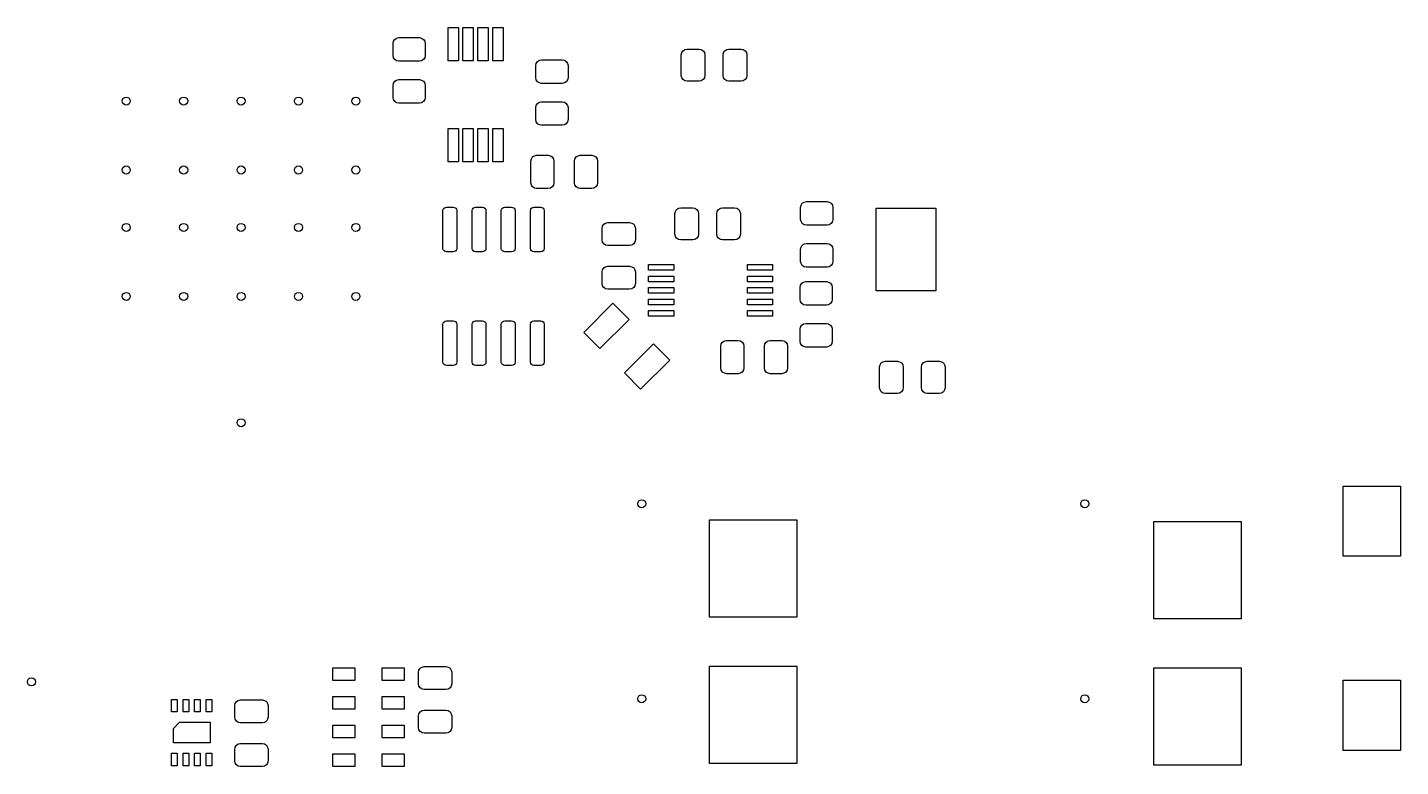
# Model space of a CAD drawing. Header units: inches. Extents: x 0.38 to 5.32, y 0.14 to 3.22.
# Drawn here: x 0.383 to 2.738, y 0.145 to 1.411 of the extents above; entities that cross this region are included whole.
import ezdxf

# ---------------------------------------------------------------- set-up
doc = ezdxf.new("R2010")
doc.units = ezdxf.units.IN
doc.header["$MEASUREMENT"] = 0
doc.layers.add('BLACK', color=250, linetype='CONTINUOUS')

msp = doc.modelspace()

# ---------------------------------------------------------------- linework, layer by layer
at = {"layer": 'BLACK', "linetype": 'CONTINUOUS'}
for p, q in [((1.0107, 1.3879), (1.0129, 1.3911)), ((1.0129, 1.3911), (1.0161, 1.3932)), ((1.0161, 1.3932), (1.0198, 1.394)), ((1.0198, 1.394), (1.0553, 1.394)), ((1.0553, 1.394), (1.059, 1.3932)), ((1.059, 1.3932), (1.0622, 1.3911)), ((1.0622, 1.3911), (1.0644, 1.3879)), ((1.1043, 1.3544), (1.1043, 1.4115)), ((1.1043, 1.4115), (1.122, 1.4115)), ((1.122, 1.4115), (1.122, 1.3544)), ((1.1299, 1.3544), (1.1299, 1.4115)), ((1.1299, 1.4115), (1.1476, 1.4115)), ((1.1476, 1.4115), (1.1476, 1.3544)), ((1.1555, 1.3544), (1.1555, 1.4115)), ((1.1555, 1.4115), (1.1732, 1.4115)), ((1.1732, 1.4115), (1.1732, 1.3544)), ((1.1811, 1.3544), (1.1811, 1.4115)), ((1.1811, 1.4115), (1.1988, 1.4115)), ((1.1988, 1.4115), (1.1988, 1.3544)), ((1.01, 1.3841), (1.0107, 1.3879)), ((1.01, 1.3634), (1.01, 1.3841)), ((1.0644, 1.3879), (1.0651, 1.3841)), ((1.0651, 1.3841), (1.0651, 1.3634)), ((1.5044, 1.3646), (1.5052, 1.3683)), ((1.5052, 1.3683), (1.5073, 1.3715)), ((1.5073, 1.3715), (1.5105, 1.3737)), ((1.5105, 1.3737), (1.5143, 1.3744)), ((1.5143, 1.3744), (1.535, 1.3744)), ((1.535, 1.3744), (1.5387, 1.3737)), ((1.5387, 1.3737), (1.5419, 1.3715)), ((1.5419, 1.3715), (1.544, 1.3683)), ((1.544, 1.3683), (1.5448, 1.3646)), ((1.5763, 1.3646), (1.577, 1.3683)), ((1.577, 1.3683), (1.5792, 1.3715)), ((1.5792, 1.3715), (1.5824, 1.3737)), ((1.5824, 1.3737), (1.5861, 1.3744)), ((1.5861, 1.3744), (1.6068, 1.3744)), ((1.6068, 1.3744), (1.6106, 1.3737)), ((1.6106, 1.3737), (1.6138, 1.3715)), ((1.6138, 1.3715), (1.6159, 1.3683)), ((1.6159, 1.3683), (1.6166, 1.3646)), ((1.0107, 1.3597), (1.01, 1.3634)), ((1.0129, 1.3565), (1.0107, 1.3597)), ((1.0161, 1.3544), (1.0129, 1.3565)), ((1.0198, 1.3536), (1.0161, 1.3544)), ((1.0553, 1.3536), (1.0198, 1.3536)), ((1.059, 1.3544), (1.0553, 1.3536)), ((1.0622, 1.3565), (1.059, 1.3544)), ((1.0644, 1.3597), (1.0622, 1.3565)), ((1.0651, 1.3634), (1.0644, 1.3597)), ((1.122, 1.3544), (1.1043, 1.3544)), ((1.1476, 1.3544), (1.1299, 1.3544)), ((1.1732, 1.3544), (1.1555, 1.3544)), ((1.1988, 1.3544), (1.1811, 1.3544)), ((1.255, 1.3461), (1.2557, 1.3499)), ((1.255, 1.3254), (1.255, 1.3461)), ((1.2557, 1.3499), (1.2579, 1.3531)), ((1.2579, 1.3531), (1.2611, 1.3552)), ((1.2611, 1.3552), (1.2648, 1.356)), ((1.2648, 1.356), (1.3003, 1.356)), ((1.3003, 1.356), (1.304, 1.3552)), ((1.304, 1.3552), (1.3072, 1.3531)), ((1.3072, 1.3531), (1.3094, 1.3499)), ((1.3094, 1.3499), (1.3101, 1.3461)), ((1.3101, 1.3461), (1.3101, 1.3254)), ((1.5044, 1.3291), (1.5044, 1.3646)), ((1.5448, 1.3646), (1.5448, 1.3291)), ((1.5763, 1.3291), (1.5763, 1.3646)), ((1.6166, 1.3646), (1.6166, 1.3291)), ((1.0107, 1.316), (1.0129, 1.3192)), ((1.0129, 1.3192), (1.0161, 1.3214)), ((1.0161, 1.3214), (1.0198, 1.3221)), ((1.0198, 1.3221), (1.0553, 1.3221)), ((1.0553, 1.3221), (1.059, 1.3214)), ((1.059, 1.3214), (1.0622, 1.3192)), ((1.0622, 1.3192), (1.0644, 1.316)), ((1.2557, 1.3217), (1.255, 1.3254)), ((1.2579, 1.3185), (1.2557, 1.3217)), ((1.3094, 1.3217), (1.3072, 1.3185)), ((1.3101, 1.3254), (1.3094, 1.3217)), ((1.5052, 1.3254), (1.5044, 1.3291)), ((1.5073, 1.3222), (1.5052, 1.3254)), ((1.5105, 1.32), (1.5073, 1.3222)), ((1.5143, 1.3193), (1.5105, 1.32)), ((1.535, 1.3193), (1.5143, 1.3193)), ((1.5387, 1.32), (1.535, 1.3193)), ((1.5419, 1.3222), (1.5387, 1.32)), ((1.544, 1.3254), (1.5419, 1.3222)), ((1.5448, 1.3291), (1.544, 1.3254)), ((1.577, 1.3254), (1.5763, 1.3291)), ((1.5792, 1.3222), (1.577, 1.3254)), ((1.5824, 1.32), (1.5792, 1.3222)), ((1.5861, 1.3193), (1.5824, 1.32)), ((1.6068, 1.3193), (1.5861, 1.3193)), ((1.6106, 1.32), (1.6068, 1.3193)), ((1.6138, 1.3222), (1.6106, 1.32)), ((1.6159, 1.3254), (1.6138, 1.3222)), ((1.6166, 1.3291), (1.6159, 1.3254)), ((1.01, 1.3123), (1.0107, 1.316)), ((1.01, 1.2916), (1.01, 1.3123)), ((1.0644, 1.316), (1.0651, 1.3123)), ((1.0651, 1.3123), (1.0651, 1.2916)), ((1.2611, 1.3164), (1.2579, 1.3185)), ((1.2648, 1.3156), (1.2611, 1.3164)), ((1.3003, 1.3156), (1.2648, 1.3156)), ((1.304, 1.3164), (1.3003, 1.3156)), ((1.3072, 1.3185), (1.304, 1.3164)), ((1.0107, 1.2878), (1.01, 1.2916)), ((1.0129, 1.2846), (1.0107, 1.2878)), ((1.0161, 1.2825), (1.0129, 1.2846)), ((1.0198, 1.2818), (1.0161, 1.2825)), ((1.0553, 1.2818), (1.0198, 1.2818)), ((1.059, 1.2825), (1.0553, 1.2818)), ((1.0622, 1.2846), (1.059, 1.2825)), ((1.0644, 1.2878), (1.0622, 1.2846)), ((1.0651, 1.2916), (1.0644, 1.2878)), ((1.255, 1.2743), (1.2557, 1.278)), ((1.255, 1.2536), (1.255, 1.2743)), ((1.2557, 1.278), (1.2579, 1.2812)), ((1.2579, 1.2812), (1.2611, 1.2834)), ((1.2611, 1.2834), (1.2648, 1.2841)), ((1.2648, 1.2841), (1.3003, 1.2841)), ((1.3003, 1.2841), (1.304, 1.2834)), ((1.304, 1.2834), (1.3072, 1.2812)), ((1.3072, 1.2812), (1.3094, 1.278)), ((1.3094, 1.278), (1.3101, 1.2743)), ((1.3101, 1.2743), (1.3101, 1.2536)), ((1.2557, 1.2498), (1.255, 1.2536)), ((1.2579, 1.2466), (1.2557, 1.2498)), ((1.3094, 1.2498), (1.3072, 1.2466)), ((1.3101, 1.2536), (1.3094, 1.2498)), ((1.1043, 1.1811), (1.1043, 1.2382)), ((1.1043, 1.2382), (1.122, 1.2382)), ((1.122, 1.2382), (1.122, 1.1811)), ((1.1299, 1.1811), (1.1299, 1.2382)), ((1.1299, 1.2382), (1.1476, 1.2382)), ((1.1476, 1.2382), (1.1476, 1.1811)), ((1.1555, 1.1811), (1.1555, 1.2382)), ((1.1555, 1.2382), (1.1732, 1.2382)), ((1.1732, 1.2382), (1.1732, 1.1811)), ((1.1811, 1.1811), (1.1811, 1.2382)), ((1.1811, 1.2382), (1.1988, 1.2382)), ((1.1988, 1.2382), (1.1988, 1.1811)), ((1.2611, 1.2445), (1.2579, 1.2466)), ((1.2648, 1.2438), (1.2611, 1.2445)), ((1.3003, 1.2438), (1.2648, 1.2438)), ((1.304, 1.2445), (1.3003, 1.2438)), ((1.3072, 1.2466), (1.304, 1.2445)), ((1.122, 1.1811), (1.1043, 1.1811)), ((1.1476, 1.1811), (1.1299, 1.1811)), ((1.1732, 1.1811), (1.1555, 1.1811)), ((1.1988, 1.1811), (1.1811, 1.1811)), ((1.2465, 1.1826), (1.2472, 1.1863)), ((1.2465, 1.1452), (1.2465, 1.1826)), ((1.2472, 1.1863), (1.2493, 1.1895)), ((1.2493, 1.1895), (1.2525, 1.1917)), ((1.2525, 1.1917), (1.2563, 1.1924)), ((1.2563, 1.1924), (1.276, 1.1924)), ((1.276, 1.1924), (1.2798, 1.1917)), ((1.2798, 1.1917), (1.2829, 1.1895)), ((1.2829, 1.1895), (1.2851, 1.1863)), ((1.2851, 1.1863), (1.2858, 1.1826)), ((1.2858, 1.1826), (1.2858, 1.1452)), ((1.3213, 1.1826), (1.322, 1.1863)), ((1.3213, 1.1452), (1.3213, 1.1826)), ((1.322, 1.1863), (1.3241, 1.1895)), ((1.3241, 1.1895), (1.3273, 1.1917)), ((1.3273, 1.1917), (1.3311, 1.1924)), ((1.3311, 1.1924), (1.3508, 1.1924)), ((1.3508, 1.1924), (1.3546, 1.1917)), ((1.3546, 1.1917), (1.3577, 1.1895)), ((1.3577, 1.1895), (1.3599, 1.1863)), ((1.3599, 1.1863), (1.3606, 1.1826)), ((1.3606, 1.1826), (1.3606, 1.1452)), ((1.2472, 1.1414), (1.2465, 1.1452)), ((1.2493, 1.1382), (1.2472, 1.1414)), ((1.2525, 1.1361), (1.2493, 1.1382)), ((1.2563, 1.1353), (1.2525, 1.1361)), ((1.276, 1.1353), (1.2563, 1.1353)), ((1.2798, 1.1361), (1.276, 1.1353)), ((1.2829, 1.1382), (1.2798, 1.1361)), ((1.2851, 1.1414), (1.2829, 1.1382)), ((1.2858, 1.1452), (1.2851, 1.1414)), ((1.322, 1.1414), (1.3213, 1.1452)), ((1.3241, 1.1382), (1.322, 1.1414)), ((1.3273, 1.1361), (1.3241, 1.1382)), ((1.3311, 1.1353), (1.3273, 1.1361)), ((1.3508, 1.1353), (1.3311, 1.1353)), ((1.3546, 1.1361), (1.3508, 1.1353)), ((1.3577, 1.1382), (1.3546, 1.1361)), ((1.3599, 1.1414), (1.3577, 1.1382)), ((1.3606, 1.1452), (1.3599, 1.1414)), ((1.709, 1.1031), (1.7097, 1.1069)), ((1.7097, 1.1069), (1.7119, 1.1101)), ((1.7119, 1.1101), (1.7151, 1.1122)), ((1.7151, 1.1122), (1.7188, 1.113)), ((1.7188, 1.113), (1.7543, 1.113)), ((1.7543, 1.113), (1.758, 1.1122)), ((1.758, 1.1122), (1.7612, 1.1101)), ((1.7612, 1.1101), (1.7634, 1.1069)), ((1.7634, 1.1069), (1.7641, 1.1031)), ((1.0957, 1.0978), (1.0962, 1.1)), ((1.0957, 1.0328), (1.0957, 1.0978)), ((1.0962, 1.1), (1.0975, 1.102)), ((1.0975, 1.102), (1.0994, 1.1032)), ((1.0994, 1.1032), (1.1016, 1.1037)), ((1.1016, 1.1037), (1.1134, 1.1037)), ((1.1134, 1.1037), (1.1157, 1.1032)), ((1.1157, 1.1032), (1.1176, 1.102)), ((1.1176, 1.102), (1.1189, 1.1)), ((1.1189, 1.1), (1.1194, 1.0978)), ((1.1194, 1.0978), (1.1194, 1.0328)), ((1.1457, 1.0978), (1.1462, 1.1)), ((1.1457, 1.0328), (1.1457, 1.0978)), ((1.1462, 1.1), (1.1475, 1.102)), ((1.1475, 1.102), (1.1494, 1.1032)), ((1.1494, 1.1032), (1.1516, 1.1037)), ((1.1516, 1.1037), (1.1634, 1.1037)), ((1.1634, 1.1037), (1.1657, 1.1032)), ((1.1657, 1.1032), (1.1676, 1.102)), ((1.1676, 1.102), (1.1689, 1.1)), ((1.1689, 1.1), (1.1694, 1.0978)), ((1.1694, 1.0978), (1.1694, 1.0328)), ((1.1957, 1.0978), (1.1962, 1.1)), ((1.1957, 1.0328), (1.1957, 1.0978)), ((1.1962, 1.1), (1.1975, 1.102)), ((1.1975, 1.102), (1.1994, 1.1032)), ((1.1994, 1.1032), (1.2016, 1.1037)), ((1.2016, 1.1037), (1.2134, 1.1037)), ((1.2134, 1.1037), (1.2157, 1.1032)), ((1.2157, 1.1032), (1.2176, 1.102)), ((1.2176, 1.102), (1.2189, 1.1)), ((1.2189, 1.1), (1.2194, 1.0978)), ((1.2194, 1.0978), (1.2194, 1.0328)), ((1.2457, 1.0978), (1.2462, 1.1)), ((1.2457, 1.0328), (1.2457, 1.0978)), ((1.2462, 1.1), (1.2475, 1.102)), ((1.2475, 1.102), (1.2494, 1.1032)), ((1.2494, 1.1032), (1.2516, 1.1037)), ((1.2516, 1.1037), (1.2634, 1.1037)), ((1.2634, 1.1037), (1.2657, 1.1032)), ((1.2657, 1.1032), (1.2676, 1.102)), ((1.2676, 1.102), (1.2689, 1.1)), ((1.2689, 1.1), (1.2694, 1.0978)), ((1.2694, 1.0978), (1.2694, 1.0328)), ((1.4934, 1.0926), (1.4942, 1.0963)), ((1.4934, 1.0571), (1.4934, 1.0926)), ((1.4942, 1.0963), (1.4963, 1.0995)), ((1.4963, 1.0995), (1.4995, 1.1017)), ((1.4995, 1.1017), (1.5033, 1.1024)), ((1.5033, 1.1024), (1.524, 1.1024)), ((1.524, 1.1024), (1.5277, 1.1017)), ((1.5277, 1.1017), (1.5309, 1.0995)), ((1.5309, 1.0995), (1.533, 1.0963)), ((1.533, 1.0963), (1.5338, 1.0926)), ((1.5338, 1.0926), (1.5338, 1.0571)), ((1.5653, 1.0926), (1.566, 1.0963)), ((1.5653, 1.0571), (1.5653, 1.0926)), ((1.566, 1.0963), (1.5682, 1.0995)), ((1.5682, 1.0995), (1.5714, 1.1017)), ((1.5714, 1.1017), (1.5751, 1.1024)), ((1.5751, 1.1024), (1.5958, 1.1024)), ((1.5958, 1.1024), (1.5996, 1.1017)), ((1.5996, 1.1017), (1.6028, 1.0995)), ((1.6028, 1.0995), (1.6049, 1.0963)), ((1.6049, 1.0963), (1.6056, 1.0926)), ((1.6056, 1.0926), (1.6056, 1.0571)), ((1.709, 1.0824), (1.709, 1.1031)), ((1.7641, 1.1031), (1.7641, 1.0824)), ((1.8386, 0.96), (1.8386, 1.1017)), ((1.8386, 1.1017), (1.941, 1.1017)), ((1.941, 1.1017), (1.941, 0.96)), ((1.3685, 1.0672), (1.3693, 1.0709)), ((1.3685, 1.0475), (1.3685, 1.0672)), ((1.3693, 1.0709), (1.3714, 1.0741)), ((1.3714, 1.0741), (1.3746, 1.0763)), ((1.3746, 1.0763), (1.3784, 1.077)), ((1.3784, 1.077), (1.4158, 1.077)), ((1.4158, 1.077), (1.4196, 1.0763)), ((1.4196, 1.0763), (1.4227, 1.0741)), ((1.4227, 1.0741), (1.4249, 1.0709)), ((1.4249, 1.0709), (1.4256, 1.0672)), ((1.4256, 1.0672), (1.4256, 1.0475)), ((1.7097, 1.0787), (1.709, 1.0824)), ((1.7119, 1.0755), (1.7097, 1.0787)), ((1.7151, 1.0734), (1.7119, 1.0755)), ((1.7188, 1.0726), (1.7151, 1.0734)), ((1.7543, 1.0726), (1.7188, 1.0726)), ((1.758, 1.0734), (1.7543, 1.0726)), ((1.7612, 1.0755), (1.758, 1.0734)), ((1.7634, 1.0787), (1.7612, 1.0755)), ((1.7641, 1.0824), (1.7634, 1.0787)), ((1.3693, 1.0437), (1.3685, 1.0475)), ((1.3714, 1.0405), (1.3693, 1.0437)), ((1.3746, 1.0384), (1.3714, 1.0405)), ((1.3784, 1.0376), (1.3746, 1.0384)), ((1.4158, 1.0376), (1.3784, 1.0376)), ((1.4196, 1.0384), (1.4158, 1.0376)), ((1.4227, 1.0405), (1.4196, 1.0384)), ((1.4249, 1.0437), (1.4227, 1.0405)), ((1.4256, 1.0475), (1.4249, 1.0437)), ((1.4942, 1.0534), (1.4934, 1.0571)), ((1.4963, 1.0502), (1.4942, 1.0534)), ((1.4995, 1.048), (1.4963, 1.0502)), ((1.5033, 1.0473), (1.4995, 1.048)), ((1.524, 1.0473), (1.5033, 1.0473)), ((1.5277, 1.048), (1.524, 1.0473)), ((1.5309, 1.0502), (1.5277, 1.048)), ((1.533, 1.0534), (1.5309, 1.0502)), ((1.5338, 1.0571), (1.533, 1.0534)), ((1.566, 1.0534), (1.5653, 1.0571)), ((1.5682, 1.0502), (1.566, 1.0534)), ((1.5714, 1.048), (1.5682, 1.0502)), ((1.5751, 1.0473), (1.5714, 1.048)), ((1.5958, 1.0473), (1.5751, 1.0473)), ((1.5996, 1.048), (1.5958, 1.0473)), ((1.6028, 1.0502), (1.5996, 1.048)), ((1.6049, 1.0534), (1.6028, 1.0502)), ((1.6056, 1.0571), (1.6049, 1.0534)), ((1.7097, 1.035), (1.7119, 1.0382)), ((1.7119, 1.0382), (1.7151, 1.0404)), ((1.7151, 1.0404), (1.7188, 1.0411)), ((1.7188, 1.0411), (1.7543, 1.0411)), ((1.7543, 1.0411), (1.758, 1.0404)), ((1.758, 1.0404), (1.7612, 1.0382)), ((1.7612, 1.0382), (1.7634, 1.035)), ((1.0962, 1.0306), (1.0957, 1.0328)), ((1.0975, 1.0286), (1.0962, 1.0306)), ((1.0994, 1.0274), (1.0975, 1.0286)), ((1.1016, 1.0269), (1.0994, 1.0274)), ((1.1134, 1.0269), (1.1016, 1.0269)), ((1.1157, 1.0274), (1.1134, 1.0269)), ((1.1176, 1.0286), (1.1157, 1.0274)), ((1.1189, 1.0306), (1.1176, 1.0286)), ((1.1194, 1.0328), (1.1189, 1.0306)), ((1.1462, 1.0306), (1.1457, 1.0328)), ((1.1475, 1.0286), (1.1462, 1.0306)), ((1.1494, 1.0274), (1.1475, 1.0286)), ((1.1516, 1.0269), (1.1494, 1.0274)), ((1.1634, 1.0269), (1.1516, 1.0269)), ((1.1657, 1.0274), (1.1634, 1.0269)), ((1.1676, 1.0286), (1.1657, 1.0274)), ((1.1689, 1.0306), (1.1676, 1.0286)), ((1.1694, 1.0328), (1.1689, 1.0306)), ((1.1962, 1.0306), (1.1957, 1.0328)), ((1.1975, 1.0286), (1.1962, 1.0306)), ((1.1994, 1.0274), (1.1975, 1.0286)), ((1.2016, 1.0269), (1.1994, 1.0274)), ((1.2134, 1.0269), (1.2016, 1.0269)), ((1.2157, 1.0274), (1.2134, 1.0269)), ((1.2176, 1.0286), (1.2157, 1.0274)), ((1.2189, 1.0306), (1.2176, 1.0286)), ((1.2194, 1.0328), (1.2189, 1.0306)), ((1.2462, 1.0306), (1.2457, 1.0328)), ((1.2475, 1.0286), (1.2462, 1.0306)), ((1.2494, 1.0274), (1.2475, 1.0286)), ((1.2516, 1.0269), (1.2494, 1.0274)), ((1.2634, 1.0269), (1.2516, 1.0269)), ((1.2657, 1.0274), (1.2634, 1.0269)), ((1.2676, 1.0286), (1.2657, 1.0274)), ((1.2689, 1.0306), (1.2676, 1.0286)), ((1.2694, 1.0328), (1.2689, 1.0306)), ((1.709, 1.0313), (1.7097, 1.035)), ((1.709, 1.0106), (1.709, 1.0313)), ((1.7634, 1.035), (1.7641, 1.0313)), ((1.7641, 1.0313), (1.7641, 1.0106)), ((1.3685, 0.9924), (1.3693, 0.9961)), ((1.3685, 0.9727), (1.3685, 0.9924)), ((1.3693, 0.9961), (1.3714, 0.9993)), ((1.3714, 0.9993), (1.3746, 1.0015)), ((1.3746, 1.0015), (1.3784, 1.0022)), ((1.3784, 1.0022), (1.4158, 1.0022)), ((1.4158, 1.0022), (1.4196, 1.0015)), ((1.4196, 1.0015), (1.4227, 0.9993)), ((1.4227, 0.9993), (1.4249, 0.9961)), ((1.4249, 0.9961), (1.4256, 0.9924)), ((1.4256, 0.9924), (1.4256, 0.9727)), ((1.4483, 0.9953), (1.4483, 1.0052)), ((1.4483, 1.0052), (1.4916, 1.0052)), ((1.4916, 0.9953), (1.4483, 0.9953)), ((1.4916, 1.0052), (1.4916, 0.9953)), ((1.6176, 0.9953), (1.6176, 1.0052)), ((1.6176, 1.0052), (1.6609, 1.0052)), ((1.6609, 0.9953), (1.6176, 0.9953)), ((1.6609, 1.0052), (1.6609, 0.9953)), ((1.7097, 1.0068), (1.709, 1.0106)), ((1.7119, 1.0036), (1.7097, 1.0068)), ((1.7151, 1.0015), (1.7119, 1.0036)), ((1.7188, 1.0008), (1.7151, 1.0015)), ((1.7543, 1.0008), (1.7188, 1.0008)), ((1.758, 1.0015), (1.7543, 1.0008)), ((1.7612, 1.0036), (1.758, 1.0015)), ((1.7634, 1.0068), (1.7612, 1.0036)), ((1.7641, 1.0106), (1.7634, 1.0068)), ((1.3693, 0.9689), (1.3685, 0.9727)), ((1.3714, 0.9657), (1.3693, 0.9689)), ((1.3746, 0.9636), (1.3714, 0.9657)), ((1.4227, 0.9657), (1.4196, 0.9636)), ((1.4249, 0.9689), (1.4227, 0.9657)), ((1.4256, 0.9727), (1.4249, 0.9689)), ((1.4483, 0.9756), (1.4483, 0.9855)), ((1.4483, 0.9855), (1.4916, 0.9855)), ((1.4916, 0.9756), (1.4483, 0.9756)), ((1.4483, 0.9559), (1.4483, 0.9658)), ((1.4483, 0.9658), (1.4916, 0.9658)), ((1.4916, 0.9855), (1.4916, 0.9756)), ((1.4916, 0.9658), (1.4916, 0.9559)), ((1.6176, 0.9756), (1.6176, 0.9855)), ((1.6176, 0.9855), (1.6609, 0.9855)), ((1.6609, 0.9756), (1.6176, 0.9756)), ((1.6176, 0.9559), (1.6176, 0.9658)), ((1.6176, 0.9658), (1.6609, 0.9658)), ((1.6609, 0.9855), (1.6609, 0.9756)), ((1.6609, 0.9658), (1.6609, 0.9559)), ((1.708, 0.9661), (1.7087, 0.9699)), ((1.708, 0.9454), (1.708, 0.9661)), ((1.7087, 0.9699), (1.7109, 0.9731)), ((1.7109, 0.9731), (1.7141, 0.9752)), ((1.7141, 0.9752), (1.7178, 0.976)), ((1.7178, 0.976), (1.7533, 0.976)), ((1.7533, 0.976), (1.757, 0.9752)), ((1.757, 0.9752), (1.7602, 0.9731)), ((1.7602, 0.9731), (1.7624, 0.9699)), ((1.7624, 0.9699), (1.7631, 0.9661)), ((1.7631, 0.9661), (1.7631, 0.9454)), ((1.3784, 0.9628), (1.3746, 0.9636)), ((1.4158, 0.9628), (1.3784, 0.9628)), ((1.4196, 0.9636), (1.4158, 0.9628)), ((1.4916, 0.9559), (1.4483, 0.9559)), ((1.4483, 0.9363), (1.4483, 0.9461)), ((1.4483, 0.9461), (1.4916, 0.9461)), ((1.4916, 0.9461), (1.4916, 0.9363)), ((1.6609, 0.9559), (1.6176, 0.9559)), ((1.6176, 0.9363), (1.6176, 0.9461)), ((1.6176, 0.9461), (1.6609, 0.9461)), ((1.6609, 0.9461), (1.6609, 0.9363)), ((1.7087, 0.9417), (1.708, 0.9454)), ((1.7631, 0.9454), (1.7624, 0.9417)), ((1.941, 0.96), (1.8386, 0.96)), ((1.3371, 0.8889), (1.3872, 0.939)), ((1.3872, 0.939), (1.415, 0.9111)), ((1.4916, 0.9363), (1.4483, 0.9363)), ((1.4483, 0.9166), (1.4483, 0.9264)), ((1.4483, 0.9264), (1.4916, 0.9264)), ((1.4916, 0.9264), (1.4916, 0.9166)), ((1.6609, 0.9363), (1.6176, 0.9363)), ((1.6176, 0.9166), (1.6176, 0.9264)), ((1.6176, 0.9264), (1.6609, 0.9264)), ((1.6609, 0.9264), (1.6609, 0.9166)), ((1.7109, 0.9385), (1.7087, 0.9417)), ((1.7141, 0.9364), (1.7109, 0.9385)), ((1.7178, 0.9356), (1.7141, 0.9364)), ((1.7533, 0.9356), (1.7178, 0.9356)), ((1.757, 0.9364), (1.7533, 0.9356)), ((1.7602, 0.9385), (1.757, 0.9364)), ((1.7624, 0.9417), (1.7602, 0.9385)), ((1.0957, 0.9029), (1.0962, 0.9052)), ((1.0957, 0.8379), (1.0957, 0.9029)), ((1.0962, 0.9052), (1.0975, 0.9071)), ((1.0975, 0.9071), (1.0994, 0.9084)), ((1.0994, 0.9084), (1.1016, 0.9088)), ((1.1016, 0.9088), (1.1134, 0.9088)), ((1.1134, 0.9088), (1.1157, 0.9084)), ((1.1157, 0.9084), (1.1176, 0.9071)), ((1.1176, 0.9071), (1.1189, 0.9052)), ((1.1189, 0.9052), (1.1194, 0.9029)), ((1.1194, 0.9029), (1.1194, 0.8379)), ((1.1457, 0.9029), (1.1462, 0.9052)), ((1.1457, 0.8379), (1.1457, 0.9029)), ((1.1462, 0.9052), (1.1475, 0.9071)), ((1.1475, 0.9071), (1.1494, 0.9084)), ((1.1494, 0.9084), (1.1516, 0.9088)), ((1.1516, 0.9088), (1.1634, 0.9088)), ((1.1634, 0.9088), (1.1657, 0.9084)), ((1.1657, 0.9084), (1.1676, 0.9071)), ((1.1676, 0.9071), (1.1689, 0.9052)), ((1.1689, 0.9052), (1.1694, 0.9029)), ((1.1694, 0.9029), (1.1694, 0.8379)), ((1.1957, 0.9029), (1.1962, 0.9052)), ((1.1957, 0.8379), (1.1957, 0.9029)), ((1.1962, 0.9052), (1.1975, 0.9071)), ((1.1975, 0.9071), (1.1994, 0.9084)), ((1.1994, 0.9084), (1.2016, 0.9088)), ((1.2016, 0.9088), (1.2134, 0.9088)), ((1.2134, 0.9088), (1.2157, 0.9084)), ((1.2157, 0.9084), (1.2176, 0.9071)), ((1.2176, 0.9071), (1.2189, 0.9052)), ((1.2189, 0.9052), (1.2194, 0.9029)), ((1.2194, 0.9029), (1.2194, 0.8379)), ((1.2457, 0.9029), (1.2462, 0.9052)), ((1.2457, 0.8379), (1.2457, 0.9029)), ((1.2462, 0.9052), (1.2475, 0.9071)), ((1.2475, 0.9071), (1.2494, 0.9084)), ((1.2494, 0.9084), (1.2516, 0.9088)), ((1.2516, 0.9088), (1.2634, 0.9088)), ((1.2634, 0.9088), (1.2657, 0.9084)), ((1.2657, 0.9084), (1.2676, 0.9071)), ((1.2676, 0.9071), (1.2689, 0.9052)), ((1.2689, 0.9052), (1.2694, 0.9029)), ((1.2694, 0.9029), (1.2694, 0.8379)), ((1.415, 0.9111), (1.3649, 0.861)), ((1.4916, 0.9166), (1.4483, 0.9166)), ((1.6609, 0.9166), (1.6176, 0.9166)), ((1.708, 0.8943), (1.7087, 0.898)), ((1.7087, 0.898), (1.7109, 0.9012)), ((1.7109, 0.9012), (1.7141, 0.9034)), ((1.7141, 0.9034), (1.7178, 0.9041)), ((1.7178, 0.9041), (1.7533, 0.9041)), ((1.7533, 0.9041), (1.757, 0.9034)), ((1.757, 0.9034), (1.7602, 0.9012)), ((1.7602, 0.9012), (1.7624, 0.898)), ((1.7624, 0.898), (1.7631, 0.8943)), ((1.3649, 0.861), (1.3371, 0.8889)), ((1.573, 0.8692), (1.5752, 0.8724)), ((1.5752, 0.8724), (1.5784, 0.8745)), ((1.5784, 0.8745), (1.5821, 0.8752)), ((1.5821, 0.8752), (1.6018, 0.8752)), ((1.6018, 0.8752), (1.6056, 0.8745)), ((1.6056, 0.8745), (1.6088, 0.8724)), ((1.6088, 0.8724), (1.6109, 0.8692)), ((1.6478, 0.8692), (1.65, 0.8724)), ((1.65, 0.8724), (1.6532, 0.8745)), ((1.6532, 0.8745), (1.6569, 0.8752)), ((1.6569, 0.8752), (1.6766, 0.8752)), ((1.6766, 0.8752), (1.6804, 0.8745)), ((1.6804, 0.8745), (1.6836, 0.8724)), ((1.6836, 0.8724), (1.6857, 0.8692)), ((1.708, 0.8736), (1.708, 0.8943)), ((1.7087, 0.8698), (1.708, 0.8736)), ((1.7631, 0.8736), (1.7624, 0.8698)), ((1.7631, 0.8943), (1.7631, 0.8736)), ((1.4067, 0.8193), (1.4568, 0.8694)), ((1.4568, 0.8694), (1.4846, 0.8415)), ((1.5723, 0.8654), (1.573, 0.8692)), ((1.5723, 0.828), (1.5723, 0.8654)), ((1.6109, 0.8692), (1.6117, 0.8654)), ((1.6117, 0.8654), (1.6117, 0.828)), ((1.6471, 0.8654), (1.6478, 0.8692)), ((1.6471, 0.828), (1.6471, 0.8654)), ((1.6857, 0.8692), (1.6865, 0.8654)), ((1.6865, 0.8654), (1.6865, 0.828)), ((1.7109, 0.8666), (1.7087, 0.8698)), ((1.7141, 0.8645), (1.7109, 0.8666)), ((1.7178, 0.8638), (1.7141, 0.8645)), ((1.7533, 0.8638), (1.7178, 0.8638)), ((1.757, 0.8645), (1.7533, 0.8638)), ((1.7602, 0.8666), (1.757, 0.8645)), ((1.7624, 0.8698), (1.7602, 0.8666)), ((1.0962, 0.8357), (1.0957, 0.8379)), ((1.0975, 0.8338), (1.0962, 0.8357)), ((1.0994, 0.8325), (1.0975, 0.8338)), ((1.1016, 0.832), (1.0994, 0.8325)), ((1.1134, 0.832), (1.1016, 0.832)), ((1.1157, 0.8325), (1.1134, 0.832)), ((1.1176, 0.8338), (1.1157, 0.8325)), ((1.1189, 0.8357), (1.1176, 0.8338)), ((1.1194, 0.8379), (1.1189, 0.8357)), ((1.1462, 0.8357), (1.1457, 0.8379)), ((1.1475, 0.8338), (1.1462, 0.8357)), ((1.1494, 0.8325), (1.1475, 0.8338)), ((1.1516, 0.832), (1.1494, 0.8325)), ((1.1634, 0.832), (1.1516, 0.832)), ((1.1657, 0.8325), (1.1634, 0.832)), ((1.1676, 0.8338), (1.1657, 0.8325)), ((1.1689, 0.8357), (1.1676, 0.8338)), ((1.1694, 0.8379), (1.1689, 0.8357)), ((1.1962, 0.8357), (1.1957, 0.8379)), ((1.1975, 0.8338), (1.1962, 0.8357)), ((1.1994, 0.8325), (1.1975, 0.8338)), ((1.2016, 0.832), (1.1994, 0.8325)), ((1.2134, 0.832), (1.2016, 0.832)), ((1.2157, 0.8325), (1.2134, 0.832)), ((1.2176, 0.8338), (1.2157, 0.8325)), ((1.2189, 0.8357), (1.2176, 0.8338)), ((1.2194, 0.8379), (1.2189, 0.8357)), ((1.2462, 0.8357), (1.2457, 0.8379)), ((1.2475, 0.8338), (1.2462, 0.8357)), ((1.2494, 0.8325), (1.2475, 0.8338)), ((1.2516, 0.832), (1.2494, 0.8325)), ((1.2634, 0.832), (1.2516, 0.832)), ((1.2657, 0.8325), (1.2634, 0.832)), ((1.2676, 0.8338), (1.2657, 0.8325)), ((1.2689, 0.8357), (1.2676, 0.8338)), ((1.2694, 0.8379), (1.2689, 0.8357)), ((1.4846, 0.8415), (1.4345, 0.7914)), ((1.573, 0.8242), (1.5723, 0.828)), ((1.5752, 0.821), (1.573, 0.8242)), ((1.6109, 0.8242), (1.6088, 0.821)), ((1.6117, 0.828), (1.6109, 0.8242)), ((1.6478, 0.8242), (1.6471, 0.828)), ((1.65, 0.821), (1.6478, 0.8242)), ((1.6857, 0.8242), (1.6836, 0.821)), ((1.6865, 0.828), (1.6857, 0.8242)), ((1.8444, 0.8296), (1.8452, 0.8333)), ((1.8444, 0.7941), (1.8444, 0.8296)), ((1.8452, 0.8333), (1.8473, 0.8365)), ((1.8473, 0.8365), (1.8505, 0.8387)), ((1.8505, 0.8387), (1.8543, 0.8394)), ((1.8543, 0.8394), (1.875, 0.8394)), ((1.875, 0.8394), (1.8787, 0.8387)), ((1.8787, 0.8387), (1.8819, 0.8365)), ((1.8819, 0.8365), (1.884, 0.8333)), ((1.884, 0.8333), (1.8848, 0.8296)), ((1.8848, 0.8296), (1.8848, 0.7941)), ((1.9163, 0.8296), (1.917, 0.8333)), ((1.9163, 0.7941), (1.9163, 0.8296)), ((1.917, 0.8333), (1.9192, 0.8365)), ((1.9192, 0.8365), (1.9224, 0.8387)), ((1.9224, 0.8387), (1.9261, 0.8394)), ((1.9261, 0.8394), (1.9468, 0.8394)), ((1.9468, 0.8394), (1.9506, 0.8387)), ((1.9506, 0.8387), (1.9538, 0.8365)), ((1.9538, 0.8365), (1.9559, 0.8333)), ((1.9559, 0.8333), (1.9566, 0.8296)), ((1.9566, 0.8296), (1.9566, 0.7941)), ((1.4345, 0.7914), (1.4067, 0.8193)), ((1.5784, 0.8189), (1.5752, 0.821)), ((1.5821, 0.8181), (1.5784, 0.8189)), ((1.6018, 0.8181), (1.5821, 0.8181)), ((1.6056, 0.8189), (1.6018, 0.8181)), ((1.6088, 0.821), (1.6056, 0.8189)), ((1.6532, 0.8189), (1.65, 0.821)), ((1.6569, 0.8181), (1.6532, 0.8189)), ((1.6766, 0.8181), (1.6569, 0.8181)), ((1.6804, 0.8189), (1.6766, 0.8181)), ((1.6836, 0.821), (1.6804, 0.8189)), ((1.8452, 0.7904), (1.8444, 0.7941)), ((1.8473, 0.7872), (1.8452, 0.7904)), ((1.8505, 0.785), (1.8473, 0.7872)), ((1.8543, 0.7843), (1.8505, 0.785)), ((1.875, 0.7843), (1.8543, 0.7843)), ((1.8787, 0.785), (1.875, 0.7843)), ((1.8819, 0.7872), (1.8787, 0.785)), ((1.884, 0.7904), (1.8819, 0.7872)), ((1.8848, 0.7941), (1.884, 0.7904)), ((1.917, 0.7904), (1.9163, 0.7941)), ((1.9192, 0.7872), (1.917, 0.7904)), ((1.9224, 0.785), (1.9192, 0.7872)), ((1.9261, 0.7843), (1.9224, 0.785)), ((1.9468, 0.7843), (1.9261, 0.7843)), ((1.9506, 0.785), (1.9468, 0.7843)), ((1.9538, 0.7872), (1.9506, 0.785)), ((1.9559, 0.7904), (1.9538, 0.7872)), ((1.9566, 0.7941), (1.9559, 0.7904)), ((2.6393, 0.5052), (2.6393, 0.6252)), ((2.6393, 0.6252), (2.7378, 0.6252)), ((2.7378, 0.6252), (2.7378, 0.5052)), ((1.5525, 0.4008), (1.5525, 0.5678)), ((1.5525, 0.5678), (1.7025, 0.5678)), ((1.7025, 0.5678), (1.7025, 0.4008)), ((2.3145, 0.3978), (2.3145, 0.5647)), ((2.3145, 0.5647), (2.4645, 0.5647)), ((2.4645, 0.5647), (2.4645, 0.3978)), ((2.7378, 0.5052), (2.6393, 0.5052)), ((1.7025, 0.4008), (1.5525, 0.4008)), ((2.4645, 0.3978), (2.3145, 0.3978)), ((0.9069, 0.2925), (0.9069, 0.3142)), ((0.9069, 0.3142), (0.9443, 0.3142)), ((0.9443, 0.3142), (0.9443, 0.2925)), ((0.9915, 0.2925), (0.9915, 0.3142)), ((0.9915, 0.3142), (1.0289, 0.3142)), ((1.0289, 0.3142), (1.0289, 0.2925)), ((1.0536, 0.3063), (1.0543, 0.3101)), ((1.0536, 0.2866), (1.0536, 0.3063)), ((1.0543, 0.3101), (1.0565, 0.3132)), ((1.0565, 0.3132), (1.0597, 0.3154)), ((1.0597, 0.3154), (1.0634, 0.3161)), ((1.0634, 0.3161), (1.1008, 0.3161)), ((1.1008, 0.3161), (1.1046, 0.3154)), ((1.1046, 0.3154), (1.1078, 0.3132)), ((1.1078, 0.3132), (1.1099, 0.3101)), ((1.1099, 0.3101), (1.1107, 0.3063)), ((1.1107, 0.3063), (1.1107, 0.2866)), ((1.5525, 0.15), (1.5525, 0.317)), ((1.5525, 0.317), (1.7025, 0.317)), ((1.7025, 0.317), (1.7025, 0.15)), ((2.3145, 0.147), (2.3145, 0.3139)), ((2.3145, 0.3139), (2.4645, 0.3139)), ((2.4645, 0.3139), (2.4645, 0.147)), ((0.9443, 0.2925), (0.9069, 0.2925)), ((1.0289, 0.2925), (0.9915, 0.2925)), ((1.0543, 0.2828), (1.0536, 0.2866)), ((1.0565, 0.2796), (1.0543, 0.2828)), ((1.1099, 0.2828), (1.1078, 0.2796)), ((1.1107, 0.2866), (1.1099, 0.2828)), ((2.6393, 0.1725), (2.6393, 0.2926)), ((2.6393, 0.2926), (2.7378, 0.2926)), ((2.7378, 0.2926), (2.7378, 0.1725)), ((0.6303, 0.2384), (0.6303, 0.26)), ((0.6303, 0.26), (0.6401, 0.26)), ((0.6401, 0.26), (0.6401, 0.2384)), ((0.65, 0.2384), (0.65, 0.26)), ((0.65, 0.26), (0.6598, 0.26)), ((0.6598, 0.26), (0.6598, 0.2384)), ((0.6697, 0.2384), (0.6697, 0.26)), ((0.6697, 0.26), (0.6795, 0.26)), ((0.6795, 0.26), (0.6795, 0.2384)), ((0.6894, 0.2384), (0.6894, 0.26)), ((0.6894, 0.26), (0.6992, 0.26)), ((0.6992, 0.26), (0.6992, 0.2384)), ((0.7447, 0.2583), (0.7485, 0.259)), ((0.7485, 0.259), (0.7859, 0.259)), ((0.7859, 0.259), (0.7896, 0.2583)), ((0.9069, 0.2433), (0.9069, 0.265)), ((0.9069, 0.265), (0.9443, 0.265)), ((0.9443, 0.265), (0.9443, 0.2433)), ((0.9915, 0.2433), (0.9915, 0.265)), ((0.9915, 0.265), (1.0289, 0.265)), ((1.0289, 0.265), (1.0289, 0.2433)), ((1.0597, 0.2775), (1.0565, 0.2796)), ((1.0634, 0.2768), (1.0597, 0.2775)), ((1.1008, 0.2768), (1.0634, 0.2768)), ((1.1046, 0.2775), (1.1008, 0.2768)), ((1.1078, 0.2796), (1.1046, 0.2775)), ((0.6401, 0.2384), (0.6303, 0.2384)), ((0.6598, 0.2384), (0.65, 0.2384)), ((0.6795, 0.2384), (0.6697, 0.2384)), ((0.6992, 0.2384), (0.6894, 0.2384)), ((0.7386, 0.2492), (0.7394, 0.253)), ((0.7386, 0.2295), (0.7386, 0.2492)), ((0.7394, 0.253), (0.7415, 0.2562)), ((0.7415, 0.2562), (0.7447, 0.2583)), ((0.7896, 0.2583), (0.7928, 0.2562)), ((0.7928, 0.2562), (0.795, 0.253)), ((0.795, 0.253), (0.7957, 0.2492)), ((0.7957, 0.2492), (0.7957, 0.2295)), ((0.9443, 0.2433), (0.9069, 0.2433)), ((1.0289, 0.2433), (0.9915, 0.2433)), ((1.0543, 0.2353), (1.0565, 0.2384)), ((1.0565, 0.2384), (1.0597, 0.2406)), ((1.0597, 0.2406), (1.0634, 0.2413)), ((1.0634, 0.2413), (1.1008, 0.2413)), ((1.1008, 0.2413), (1.1046, 0.2406)), ((1.1046, 0.2406), (1.1078, 0.2384)), ((1.1078, 0.2384), (1.1099, 0.2353)), ((0.6333, 0.21), (0.6439, 0.2207)), ((0.6439, 0.2207), (0.6963, 0.2207)), ((0.6963, 0.2207), (0.6963, 0.1852)), ((0.7394, 0.2258), (0.7386, 0.2295)), ((0.7415, 0.2226), (0.7394, 0.2258)), ((0.7447, 0.2204), (0.7415, 0.2226)), ((0.7485, 0.2197), (0.7447, 0.2204)), ((0.7859, 0.2197), (0.7485, 0.2197)), ((0.7896, 0.2204), (0.7859, 0.2197)), ((0.7928, 0.2226), (0.7896, 0.2204)), ((0.795, 0.2258), (0.7928, 0.2226)), ((0.7957, 0.2295), (0.795, 0.2258)), ((0.9069, 0.1941), (0.9069, 0.2157)), ((0.9069, 0.2157), (0.9443, 0.2157)), ((0.9443, 0.2157), (0.9443, 0.1941)), ((0.9915, 0.1941), (0.9915, 0.2157)), ((0.9915, 0.2157), (1.0289, 0.2157)), ((1.0289, 0.2157), (1.0289, 0.1941)), ((1.0536, 0.2315), (1.0543, 0.2353)), ((1.0536, 0.2118), (1.0536, 0.2315)), ((1.1099, 0.2353), (1.1107, 0.2315)), ((1.1107, 0.2315), (1.1107, 0.2118)), ((0.6333, 0.1852), (0.6333, 0.21)), ((0.9443, 0.1941), (0.9069, 0.1941)), ((1.0289, 0.1941), (0.9915, 0.1941)), ((1.0543, 0.208), (1.0536, 0.2118)), ((1.0565, 0.2048), (1.0543, 0.208)), ((1.0597, 0.2027), (1.0565, 0.2048)), ((1.0634, 0.202), (1.0597, 0.2027)), ((1.1008, 0.202), (1.0634, 0.202)), ((1.1046, 0.2027), (1.1008, 0.202)), ((1.1078, 0.2048), (1.1046, 0.2027)), ((1.1099, 0.208), (1.1078, 0.2048)), ((1.1107, 0.2118), (1.1099, 0.208)), ((0.6303, 0.1459), (0.6303, 0.1675)), ((0.6303, 0.1675), (0.6401, 0.1675)), ((0.6963, 0.1852), (0.6333, 0.1852)), ((0.6401, 0.1675), (0.6401, 0.1459)), ((0.65, 0.1459), (0.65, 0.1675)), ((0.65, 0.1675), (0.6598, 0.1675)), ((0.6598, 0.1675), (0.6598, 0.1459)), ((0.6697, 0.1459), (0.6697, 0.1675)), ((0.6697, 0.1675), (0.6795, 0.1675)), ((0.6795, 0.1675), (0.6795, 0.1459)), ((0.6894, 0.1459), (0.6894, 0.1675)), ((0.6894, 0.1675), (0.6992, 0.1675)), ((0.6992, 0.1675), (0.6992, 0.1459)), ((0.7386, 0.1744), (0.7394, 0.1782)), ((0.7386, 0.1547), (0.7386, 0.1744)), ((0.7394, 0.1782), (0.7415, 0.1814)), ((0.7415, 0.1814), (0.7447, 0.1835)), ((0.7447, 0.1835), (0.7485, 0.1842)), ((0.7485, 0.1842), (0.7859, 0.1842)), ((0.7859, 0.1842), (0.7896, 0.1835)), ((0.7896, 0.1835), (0.7928, 0.1814)), ((0.7928, 0.1814), (0.795, 0.1782)), ((0.795, 0.1782), (0.7957, 0.1744)), ((0.7957, 0.1744), (0.7957, 0.1547)), ((0.9069, 0.1449), (0.9069, 0.1665)), ((0.9069, 0.1665), (0.9443, 0.1665)), ((0.9443, 0.1665), (0.9443, 0.1449)), ((0.9915, 0.1449), (0.9915, 0.1665)), ((0.9915, 0.1665), (1.0289, 0.1665)), ((1.0289, 0.1665), (1.0289, 0.1449)), ((2.7378, 0.1725), (2.6393, 0.1725)), ((0.6401, 0.1459), (0.6303, 0.1459)), ((0.6598, 0.1459), (0.65, 0.1459)), ((0.6795, 0.1459), (0.6697, 0.1459)), ((0.6992, 0.1459), (0.6894, 0.1459)), ((0.7394, 0.1509), (0.7386, 0.1547)), ((0.7415, 0.1478), (0.7394, 0.1509)), ((0.7447, 0.1456), (0.7415, 0.1478)), ((0.7485, 0.1449), (0.7447, 0.1456)), ((0.7859, 0.1449), (0.7485, 0.1449)), ((0.7896, 0.1456), (0.7859, 0.1449)), ((0.7928, 0.1478), (0.7896, 0.1456)), ((0.795, 0.1509), (0.7928, 0.1478)), ((0.7957, 0.1547), (0.795, 0.1509)), ((0.9443, 0.1449), (0.9069, 0.1449)), ((1.0289, 0.1449), (0.9915, 0.1449)), ((1.7025, 0.15), (1.5525, 0.15)), ((2.4645, 0.147), (2.3145, 0.147))]:
    msp.add_line(p, q, dxfattribs=at)
at = {"layer": 'BLACK'}
for centre in [(0.5526, 1.2853), (0.651, 1.2853), (0.7494, 1.2853), (0.8479, 1.2853), (0.9463, 1.2853), (0.5526, 1.1672), (0.651, 1.1672), (0.7494, 1.1672), (0.8479, 1.1672), (0.9463, 1.1672), (0.5526, 1.0687), (0.651, 1.0687), (0.7494, 1.0687), (0.8479, 1.0687), (0.9463, 1.0687), (0.5526, 0.9506), (0.651, 0.9506), (0.7494, 0.9506), (0.8479, 0.9506), (0.9463, 0.9506), (0.7494, 0.7341), (1.4365, 0.5951), (2.1963, 0.5951), (0.39, 0.29), (1.4365, 0.2609), (2.1963, 0.2609)]:
    msp.add_circle(centre, 0.00689, dxfattribs=at)

doc.saveas('drawing.dxf')
